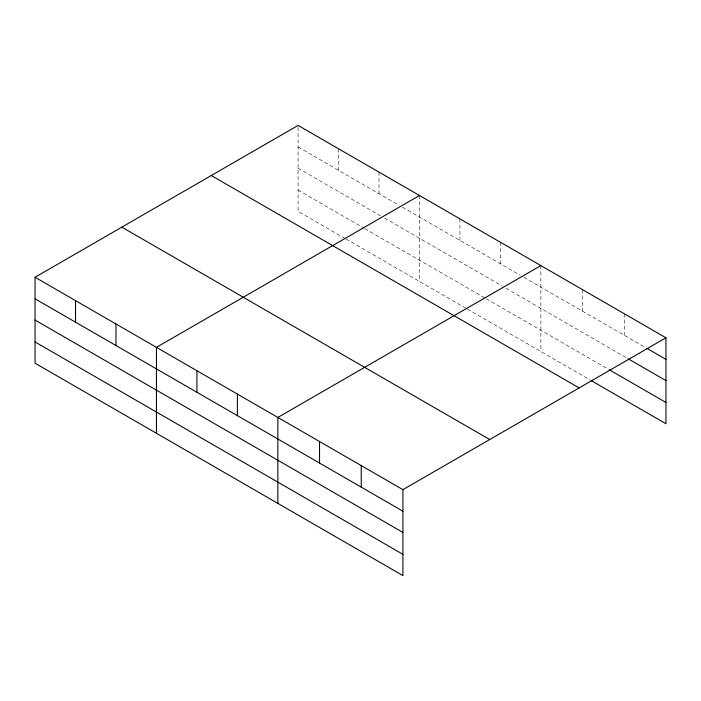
<?xml version="1.0" encoding="UTF-8"?>
<svg xmlns="http://www.w3.org/2000/svg" width="701" height="701" viewBox="0 0 701 701"><rect width="100%" height="100%" fill="white"/><g stroke="black" fill="none" stroke-linecap="round" stroke-linejoin="round"><path stroke-width="0.53" stroke-dasharray="3.5 2.63" d="M345.129 238.515L298.074 211.343L298.074 125.409M298.074 146.965L398.773 205.095M402.532 207.268L520.168 275.186M523.936 277.359L646.05 347.862M298.074 168.205L380.888 216.022M384.656 218.195L502.284 286.113M506.052 288.286L627.097 358.167M298.074 190.102L363.95 228.132M364.888 228.675L485.346 298.223M486.292 298.766L608.153 369.12M346.066 239.059L466.524 308.598M467.471 309.141L590.146 379.968M624.258 313.733L624.258 335.28M582.566 289.662L582.566 311.209M540.874 265.591L540.874 351.525M500.409 242.222L500.409 263.778M459.935 218.861L459.935 240.417M419.47 195.5L419.47 281.434M379.004 172.139L379.004 193.686M338.539 148.77L338.539 170.325"/><path stroke-width="1.05" d="M402.926 532.453L402.926 489.657L35.05 277.263L35.05 363.197L402.926 575.591L402.926 532.453L35.05 320.059M591.092 380.52L665.95 423.737L665.95 337.803L298.074 125.409L35.05 277.263M419.47 195.5L156.446 347.354L156.446 433.288M540.874 265.591L277.85 417.445L277.85 503.379M402.926 489.657L665.95 337.803M646.997 348.415L665.95 359.35M628.043 358.719L665.95 380.599M609.099 369.664L665.95 402.488M211.273 175.522L579.149 387.916M121.851 227.15L489.727 439.545M35.05 298.819L402.926 511.204M35.05 341.957L402.926 554.342M361.234 465.587L361.234 487.134M319.542 441.516L319.542 463.063M237.385 394.076L237.385 415.632M196.92 370.715L196.92 392.271M115.98 323.993L115.98 345.54M75.515 300.624L75.515 322.18"/></g></svg>
